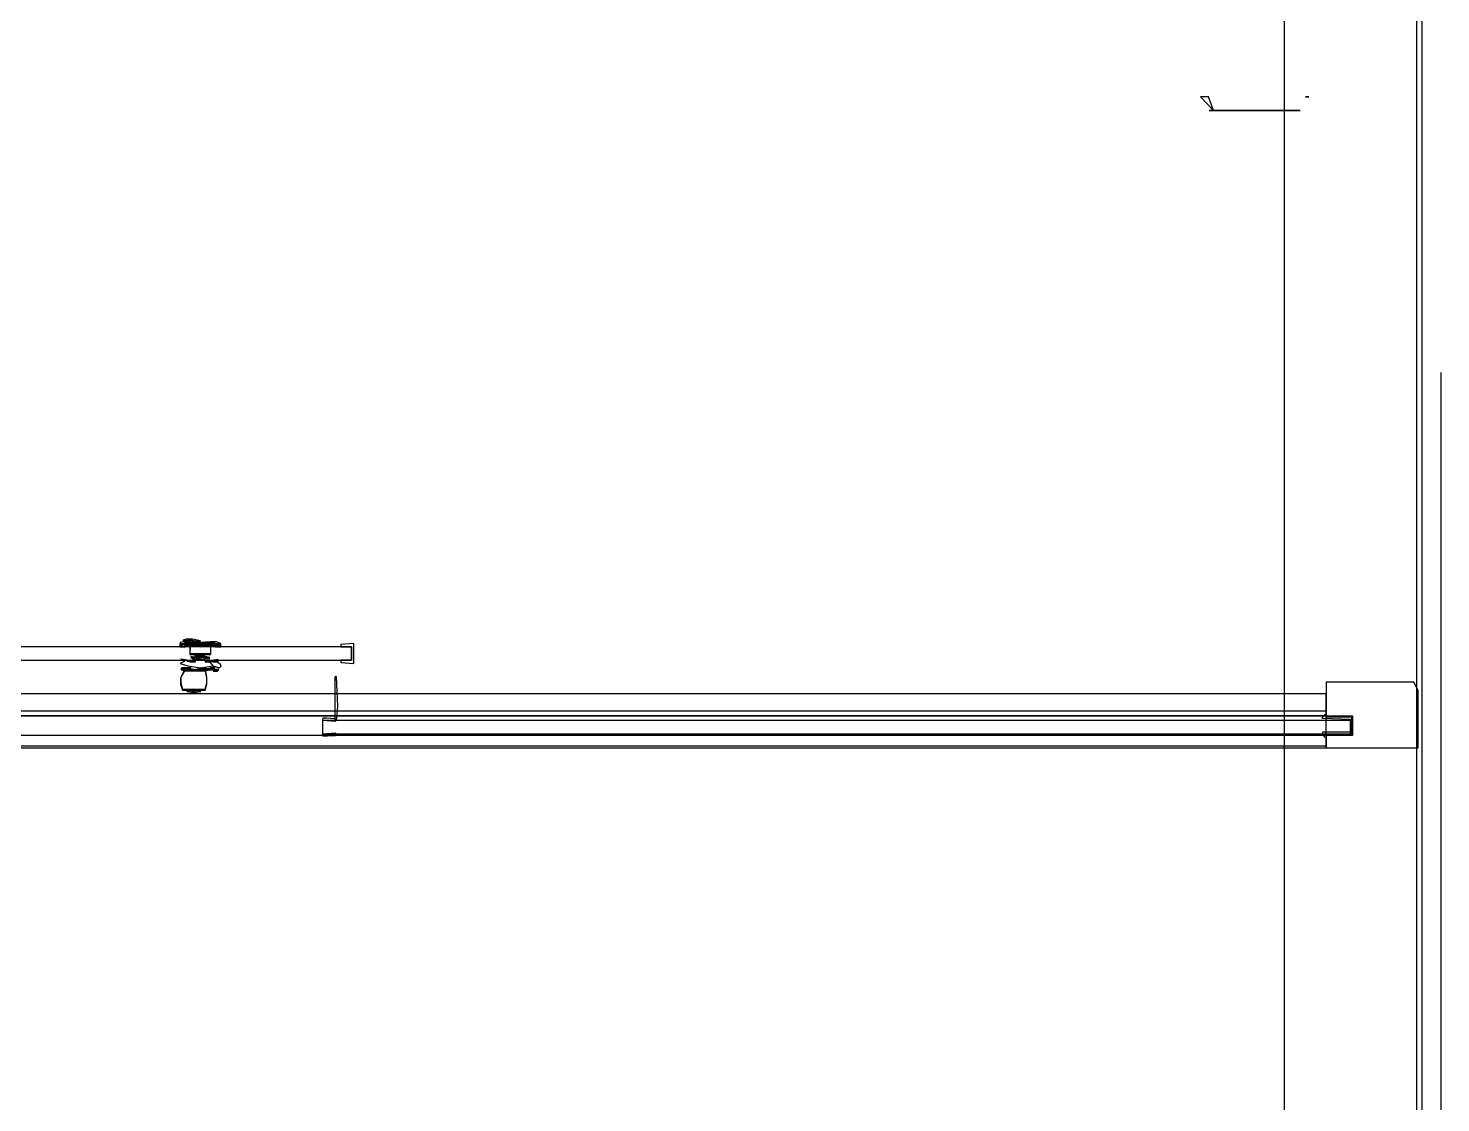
# Model space of a CAD drawing. Extents: x -23.2 to 18.8, y -18.4 to 11.3.
# Drawn here: x -2.96 to -2.315, y -2.382 to -1.891 of the extents above; entities that cross this region are included whole.
import ezdxf

# ---------------------------------------------------------------- set-up
doc = ezdxf.new("R2010")
doc.units = 0
doc.linetypes.add('DASHED', pattern=[0.75, 0.5, -0.25])
for name, color, linetype in [('BUILDINGELEMENTPROXY', 8, 'CONTINUOUS'), ('EJE_MUROS', 8, 'CONTINUOUS'), ('FLOWTERMINAL', 8, 'CONTINUOUS'), ('LOSAS', 3, 'CONTINUOUS'), ('MUROS', 7, 'CONTINUOUS'), ('VIGAS', 5, 'CONTINUOUS')]:
    doc.layers.add(name, color=color, linetype=linetype)

msp = doc.modelspace()

# ---------------------------------------------------------------- linework, layer by layer
at = {"layer": 'BUILDINGELEMENTPROXY'}
for p, q in [((-2.81264, -2.17397, 5.4127), (-3.38361, -2.17397, 5.4127)), ((-2.89095, -2.17249, 5.40508), (-2.89104, -2.17348, 5.40492)), ((-2.89104, -2.17348, 5.40492), (-2.88844, -2.17249, 5.40652)), ((-2.88844, -2.17399, 5.40652), (-2.89104, -2.17348, 5.40492)), ((-2.89104, -2.17348, 5.40492), (-2.89095, -2.17399, 5.40507)), ((-2.89092, -2.17199, 3.49808), (-2.89101, -2.17298, 3.49792)), ((-2.89101, -2.17298, 3.49792), (-2.88841, -2.17199, 3.49952)), ((-2.87233, -2.17249, 5.40508), (-2.89095, -2.17249, 5.40508)), ((-2.89095, -2.17399, 5.40507), (-2.88844, -2.17399, 5.40652)), ((-2.88846, -2.17142, 3.49966), (-2.89092, -2.17199, 3.49808)), ((-2.88801, -2.17099, 5.40479), (-2.88966, -2.17142, 5.40357)), ((-2.88966, -2.17142, 5.40357), (-2.88164, -2.17174, 5.40915)), ((-2.88798, -2.17049, 3.49779), (-2.88963, -2.17092, 3.49657)), ((-2.88963, -2.17092, 3.49657), (-2.88161, -2.17124, 3.50215)), ((-2.88566, -2.17307, 5.40967), (-2.88909, -2.17324, 5.40746)), ((-2.88909, -2.17324, 5.40746), (-2.88452, -2.17357, 5.41006)), ((-2.88562, -2.17257, 3.50267), (-2.88905, -2.17274, 3.50046)), ((-2.88905, -2.17274, 3.50046), (-2.88449, -2.17307, 3.50306)), ((-2.88161, -2.17199, 3.50345), (-2.88846, -2.17142, 3.49966)), ((-2.88844, -2.17249, 5.40652), (-2.88593, -2.17249, 5.40797)), ((-2.88841, -2.17199, 3.49952), (-2.8859, -2.17199, 3.50097)), ((-2.88517, -2.17099, 5.40705), (-2.88801, -2.17099, 5.40479)), ((-2.88514, -2.17049, 3.50005), (-2.88798, -2.17049, 3.49779)), ((-2.88164, -2.17399, 5.40445), (-2.88639, -2.17399, 5.3997)), ((-2.88639, -2.17399, 5.3997), (-2.88638, -2.17514, 5.3993)), ((-2.88161, -2.17349, 3.49745), (-2.88636, -2.17349, 3.4927)), ((-2.88636, -2.17349, 3.4927), (-2.88634, -2.17464, 3.4923)), ((-2.88593, -2.17249, 5.40797), (-2.88164, -2.17249, 5.41045)), ((-2.8859, -2.17199, 3.50097), (-2.88161, -2.17199, 3.50345)), ((-2.88164, -2.17249, 5.41045), (-2.88566, -2.17307, 5.40967)), ((-2.88161, -2.17199, 3.50345), (-2.88562, -2.17257, 3.50267)), ((-2.88164, -2.17174, 5.40915), (-2.88517, -2.17099, 5.40705)), ((-2.88161, -2.17124, 3.50215), (-2.88514, -2.17049, 3.50005)), ((-2.88452, -2.17357, 5.41006), (-2.88164, -2.17399, 5.41045)), ((-2.88449, -2.17307, 3.50306), (-2.87227, -2.17298, 3.49802)), ((-2.87877, -2.1729, 5.41006), (-2.88164, -2.17249, 5.41045)), ((-2.88164, -2.17249, 5.41045), (-2.87736, -2.17249, 5.40797)), ((-2.88164, -2.17399, 5.41045), (-2.87763, -2.1734, 5.40967)), ((-2.87689, -2.17399, 5.3997), (-2.88164, -2.17399, 5.40445)), ((-2.87475, -2.17142, 3.49966), (-2.88161, -2.17199, 3.50345)), ((-2.87873, -2.1724, 3.50306), (-2.88161, -2.17199, 3.50345)), ((-2.88161, -2.17199, 3.50345), (-2.87732, -2.17199, 3.50097)), ((-2.87686, -2.17349, 3.4927), (-2.88161, -2.17349, 3.49745)), ((-2.8742, -2.17324, 5.40746), (-2.87877, -2.1729, 5.41006)), ((-2.87417, -2.17274, 3.50046), (-2.87873, -2.1724, 3.50306)), ((-2.87763, -2.1734, 5.40967), (-2.8742, -2.17324, 5.40746)), ((-2.87481, -2.17199, 3.49952), (-2.8776, -2.1729, 3.50267)), ((-2.8776, -2.1729, 3.50267), (-2.87417, -2.17274, 3.50046)), ((-2.87736, -2.17249, 5.40797), (-2.87485, -2.17249, 5.40652)), ((-2.87732, -2.17199, 3.50097), (-2.87481, -2.17199, 3.49952)), ((-2.87691, -2.17514, 5.4001), (-2.87689, -2.17399, 5.3997)), ((-2.87688, -2.17464, 3.4931), (-2.87686, -2.17349, 3.4927)), ((-2.87485, -2.17249, 5.40652), (-2.8723, -2.17348, 5.40502)), ((-2.8723, -2.17348, 5.40502), (-2.87485, -2.17399, 5.40652)), ((-2.87485, -2.17399, 5.40652), (-2.87233, -2.17399, 5.40508)), ((-2.87228, -2.17248, 3.49805), (-2.87475, -2.17142, 3.49966)), ((-2.8723, -2.17348, 5.40502), (-2.87233, -2.17249, 5.40508)), ((-2.87233, -2.17399, 5.40508), (-2.8723, -2.17348, 5.40502)), ((-2.87227, -2.17298, 3.49802), (-2.87228, -2.17248, 3.49805)), ((-2.81146, -2.17246, 5.4167), (-2.81743, -2.17288, 5.4167)), ((-2.81743, -2.17288, 5.4167), (-2.81743, -2.17397, 5.4167)), ((-2.81743, -2.17397, 5.4167), (-2.81264, -2.17397, 5.4167)), ((-2.81264, -2.17999, 5.4127), (-2.81264, -2.17397, 5.4127)), ((-2.81264, -2.17397, 5.4167), (-2.81264, -2.17999, 5.4167)), ((-2.81146, -2.18151, 5.4167), (-2.81146, -2.17246, 5.4167)), ((-3.38361, -2.17999, 5.4127), (-2.81264, -2.17999, 5.4127)), ((-2.88868, -2.18049, 3.49977), (-2.89085, -2.18153, 3.49653)), ((-2.89027, -2.17949, 3.4977), (-2.89075, -2.17979, 3.49676)), ((-2.89075, -2.17979, 3.49676), (-2.88992, -2.18008, 3.49826)), ((-2.88951, -2.17976, 3.49883), (-2.89027, -2.17949, 3.4977)), ((-2.88992, -2.18008, 3.49826), (-2.88868, -2.18049, 3.49977)), ((-2.8876, -2.17999, 3.5007), (-2.88951, -2.17976, 3.49883)), ((-2.88615, -2.18099, 5.40784), (-2.88764, -2.18049, 5.4077)), ((-2.88764, -2.18049, 5.4077), (-2.88531, -2.18069, 5.40901)), ((-2.88611, -2.18049, 3.50084), (-2.8876, -2.17999, 3.5007)), ((-2.88638, -2.17514, 5.3993), (-2.88639, -2.1763, 5.3997)), ((-2.88639, -2.1763, 5.3997), (-2.88639, -2.17749, 5.3997)), ((-2.88639, -2.17749, 5.3997), (-2.88164, -2.17749, 5.40445)), ((-2.88634, -2.17464, 3.4923), (-2.88636, -2.1758, 3.4927)), ((-2.88636, -2.1758, 3.4927), (-2.88636, -2.17699, 3.4927)), ((-2.88636, -2.17699, 3.4927), (-2.88161, -2.17699, 3.49745)), ((-2.88386, -2.18049, 3.50177), (-2.88611, -2.18049, 3.50084)), ((-2.88164, -2.17924, 5.40445), (-2.88603, -2.17892, 5.40152)), ((-2.88603, -2.17892, 5.40152), (-2.88164, -2.17999, 5.40445)), ((-2.88164, -2.17924, 5.40445), (-2.88603, -2.17892, 5.40152)), ((-2.88603, -2.17892, 5.40152), (-2.88164, -2.17999, 5.40445)), ((-2.8843, -2.17859, 3.49662), (-2.886, -2.17842, 3.49452)), ((-2.886, -2.17842, 3.49452), (-2.88558, -2.17892, 3.49531)), ((-2.88558, -2.17892, 3.49531), (-2.8843, -2.17859, 3.49662)), ((-2.88348, -2.17979, 3.50252), (-2.88527, -2.17985, 3.50201)), ((-2.88527, -2.17985, 3.50201), (-2.88386, -2.18049, 3.50177)), ((-2.88348, -2.17731, 3.49505), (-2.88445, -2.17745, 3.49367)), ((-2.88445, -2.17745, 3.49367), (-2.88398, -2.17799, 3.49508)), ((-2.88161, -2.17799, 3.49745), (-2.8843, -2.17859, 3.49662)), ((-2.8843, -2.17859, 3.49662), (-2.88161, -2.17874, 3.49745)), ((-2.88164, -2.17849, 5.40445), (-2.88402, -2.17849, 5.40208)), ((-2.88402, -2.17849, 5.40208), (-2.88164, -2.17924, 5.40445)), ((-2.88402, -2.17849, 5.40208), (-2.88164, -2.17924, 5.40445)), ((-2.88164, -2.17849, 5.40445), (-2.88402, -2.17849, 5.40208)), ((-2.87986, -2.17741, 3.49514), (-2.88398, -2.17799, 3.49508)), ((-2.88398, -2.17799, 3.49508), (-2.88161, -2.17779, 3.4957)), ((-2.88398, -2.17799, 3.49508), (-2.88161, -2.17779, 3.4957)), ((-2.87986, -2.17741, 3.49514), (-2.88348, -2.17731, 3.49505)), ((-2.88161, -2.17949, 3.5027), (-2.88348, -2.17979, 3.50252)), ((-2.88164, -2.17749, 5.40445), (-2.87689, -2.17749, 5.3997)), ((-2.87877, -2.17894, 5.40348), (-2.88164, -2.17849, 5.40445)), ((-2.87877, -2.17894, 5.40348), (-2.88164, -2.17849, 5.40445)), ((-2.88164, -2.17999, 5.40445), (-2.87909, -2.17933, 5.4037)), ((-2.88164, -2.17999, 5.40445), (-2.87909, -2.17933, 5.4037)), ((-2.88161, -2.17699, 3.49745), (-2.87686, -2.17699, 3.4927)), ((-2.87986, -2.17741, 3.49514), (-2.88161, -2.17779, 3.4957)), ((-2.88161, -2.17779, 3.4957), (-2.87986, -2.17768, 3.49514)), ((-2.88161, -2.17779, 3.4957), (-2.87986, -2.17768, 3.49514)), ((-2.88161, -2.17779, 3.4957), (-2.87986, -2.17768, 3.49514)), ((-2.87873, -2.17844, 3.49648), (-2.88161, -2.17799, 3.49745)), ((-2.88161, -2.17874, 3.49745), (-2.87905, -2.17883, 3.4967)), ((-2.87967, -2.18006, 3.50251), (-2.88161, -2.17949, 3.5027)), ((-2.87877, -2.17749, 3.49367), (-2.87986, -2.17741, 3.49514)), ((-2.87877, -2.17749, 3.49367), (-2.87986, -2.17741, 3.49514)), ((-2.87877, -2.17749, 3.49367), (-2.87986, -2.17741, 3.49514)), ((-2.87986, -2.17768, 3.49514), (-2.87877, -2.17749, 3.49367)), ((-2.87986, -2.17768, 3.49514), (-2.87877, -2.17749, 3.49367)), ((-2.87986, -2.17768, 3.49514), (-2.87877, -2.17749, 3.49367)), ((-2.87798, -2.18035, 5.40901), (-2.87977, -2.18029, 5.40952)), ((-2.87977, -2.18029, 5.40952), (-2.87457, -2.18099, 5.40677)), ((-2.87795, -2.18019, 3.50201), (-2.87967, -2.18006, 3.50251)), ((-2.87936, -2.18049, 3.50177), (-2.87795, -2.18019, 3.50201)), ((-2.87936, -2.18049, 3.50177), (-2.87795, -2.18019, 3.50201)), ((-2.87936, -2.18049, 3.50177), (-2.87795, -2.18019, 3.50201)), ((-2.87936, -2.18049, 3.50177), (-2.87795, -2.18019, 3.50201)), ((-2.87711, -2.18049, 3.50084), (-2.87936, -2.18049, 3.50177)), ((-2.87711, -2.18049, 3.50084), (-2.87936, -2.18049, 3.50177)), ((-2.87711, -2.18049, 3.50084), (-2.87936, -2.18049, 3.50177)), ((-2.87711, -2.18049, 3.50084), (-2.87936, -2.18049, 3.50177)), ((-2.87909, -2.17933, 5.4037), (-2.87731, -2.17927, 5.40165)), ((-2.87909, -2.17933, 5.4037), (-2.87731, -2.17927, 5.40165)), ((-2.87905, -2.17883, 3.4967), (-2.87728, -2.17877, 3.49465)), ((-2.87731, -2.17927, 5.40165), (-2.87877, -2.17894, 5.40348)), ((-2.87731, -2.17927, 5.40165), (-2.87877, -2.17894, 5.40348)), ((-2.87728, -2.17877, 3.49465), (-2.87873, -2.17844, 3.49648)), ((-2.87565, -2.18049, 5.4077), (-2.87798, -2.18035, 5.40901)), ((-2.87798, -2.18069, 5.40901), (-2.87565, -2.18049, 5.4077)), ((-2.87798, -2.18069, 5.40901), (-2.87565, -2.18049, 5.4077)), ((-2.87798, -2.18069, 5.40901), (-2.87565, -2.18049, 5.4077)), ((-2.87798, -2.18069, 5.40901), (-2.87565, -2.18049, 5.4077)), ((-2.87795, -2.18019, 3.50201), (-2.87561, -2.17999, 3.5007)), ((-2.87795, -2.18019, 3.50201), (-2.87454, -2.18049, 3.49977)), ((-2.87795, -2.18019, 3.50201), (-2.87516, -2.18349, 3.49898)), ((-2.87565, -2.18049, 5.4077), (-2.87714, -2.18099, 5.40784)), ((-2.87565, -2.18049, 5.4077), (-2.87714, -2.18099, 5.40784)), ((-2.87565, -2.18049, 5.4077), (-2.87714, -2.18099, 5.40784)), ((-2.87565, -2.18049, 5.4077), (-2.87714, -2.18099, 5.40784)), ((-2.87561, -2.17999, 3.5007), (-2.87711, -2.18049, 3.50084)), ((-2.87561, -2.17999, 3.5007), (-2.87711, -2.18049, 3.50084)), ((-2.87561, -2.17999, 3.5007), (-2.87711, -2.18049, 3.50084)), ((-2.87561, -2.17999, 3.5007), (-2.87711, -2.18049, 3.50084)), ((-2.87689, -2.1763, 5.3997), (-2.87691, -2.17514, 5.4001)), ((-2.87689, -2.17749, 5.3997), (-2.87689, -2.1763, 5.3997)), ((-2.87686, -2.1758, 3.4927), (-2.87688, -2.17464, 3.4931)), ((-2.87686, -2.17699, 3.4927), (-2.87686, -2.1758, 3.4927)), ((-2.87375, -2.18026, 5.40583), (-2.87565, -2.18049, 5.4077)), ((-2.87371, -2.17976, 3.49883), (-2.87561, -2.17999, 3.5007)), ((-2.87371, -2.17976, 3.49883), (-2.87561, -2.17999, 3.5007)), ((-2.87371, -2.17976, 3.49883), (-2.87561, -2.17999, 3.5007)), ((-2.87454, -2.18049, 3.49977), (-2.87329, -2.18008, 3.49826)), ((-2.87454, -2.18049, 3.49977), (-2.87329, -2.18008, 3.49826)), ((-2.87454, -2.18049, 3.49977), (-2.87329, -2.18008, 3.49826)), ((-2.87237, -2.18194, 3.49653), (-2.87454, -2.18049, 3.49977)), ((-2.87237, -2.18194, 3.49653), (-2.87454, -2.18049, 3.49977)), ((-2.87333, -2.18058, 5.40526), (-2.87375, -2.18026, 5.40583)), ((-2.87329, -2.18008, 3.49826), (-2.87371, -2.17976, 3.49883)), ((-2.87329, -2.18008, 3.49826), (-2.87371, -2.17976, 3.49883)), ((-2.87329, -2.18008, 3.49826), (-2.87371, -2.17976, 3.49883)), ((-2.81264, -2.17999, 5.4167), (-2.81743, -2.17999, 5.4167)), ((-2.81743, -2.17999, 5.4167), (-2.81743, -2.18109, 5.4167)), ((-2.89085, -2.18153, 3.49653), (-2.88728, -2.18263, 3.50094)), ((-2.88888, -2.18499, 5.40395), (-2.89064, -2.18831, 5.3997)), ((-2.88885, -2.18449, 3.49695), (-2.89061, -2.18781, 3.4927)), ((-2.8881, -2.18399, 5.40598), (-2.89057, -2.18436, 5.40331)), ((-2.89057, -2.18436, 5.40331), (-2.88942, -2.18471, 5.40476)), ((-2.89053, -2.18386, 3.49631), (-2.88939, -2.18421, 3.49776)), ((-2.88463, -2.18424, 3.50144), (-2.89053, -2.18386, 3.49631)), ((-2.88806, -2.18349, 3.49898), (-2.89027, -2.18349, 3.4977)), ((-2.89027, -2.18349, 3.4977), (-2.88831, -2.18395, 3.49948)), ((-2.88942, -2.18471, 5.40476), (-2.88801, -2.18499, 5.40606)), ((-2.88939, -2.18421, 3.49776), (-2.88831, -2.18395, 3.49948)), ((-2.88464, -2.18499, 5.4057), (-2.88888, -2.18499, 5.40395)), ((-2.88461, -2.18449, 3.4987), (-2.88885, -2.18449, 3.49695)), ((-2.88831, -2.18395, 3.49948), (-2.88585, -2.18349, 3.50025)), ((-2.88831, -2.18395, 3.49948), (-2.88721, -2.18422, 3.50008)), ((-2.88526, -2.18445, 5.40853), (-2.8881, -2.18399, 5.40598)), ((-2.88585, -2.18349, 3.50025), (-2.88806, -2.18349, 3.49898)), ((-2.88801, -2.18499, 5.40606), (-2.88725, -2.18472, 5.40708)), ((-2.88728, -2.18263, 3.50094), (-2.88161, -2.18349, 3.5027)), ((-2.88725, -2.18472, 5.40708), (-2.88467, -2.18474, 5.40844)), ((-2.88721, -2.18422, 3.50008), (-2.88463, -2.18424, 3.50144)), ((-2.8839, -2.18099, 5.40877), (-2.88615, -2.18099, 5.40784)), ((-2.88531, -2.18069, 5.40901), (-2.8839, -2.18099, 5.40877)), ((-2.88164, -2.18399, 5.4097), (-2.88526, -2.18445, 5.40853)), ((-2.88467, -2.18474, 5.40844), (-2.88164, -2.18499, 5.4087)), ((-2.88308, -2.18499, 5.40549), (-2.88464, -2.18499, 5.4057)), ((-2.88305, -2.18449, 3.49849), (-2.88461, -2.18449, 3.4987)), ((-2.88164, -2.18499, 5.4049), (-2.88308, -2.18499, 5.40549)), ((-2.88161, -2.18449, 3.4979), (-2.88305, -2.18449, 3.49849)), ((-2.8788, -2.18427, 5.40899), (-2.88164, -2.18399, 5.4097)), ((-2.88164, -2.18499, 5.4087), (-2.87808, -2.18461, 5.40837)), ((-2.88027, -2.18499, 5.40381), (-2.88164, -2.18499, 5.4049)), ((-2.88161, -2.18349, 3.5027), (-2.87595, -2.18263, 3.50094)), ((-2.88161, -2.18349, 3.5027), (-2.87595, -2.18263, 3.50094)), ((-2.87877, -2.18377, 3.50199), (-2.88161, -2.18349, 3.5027)), ((-2.88024, -2.18449, 3.49681), (-2.88161, -2.18449, 3.4979)), ((-2.87928, -2.18499, 5.40238), (-2.88027, -2.18499, 5.40381)), ((-2.87924, -2.18449, 3.49538), (-2.88024, -2.18449, 3.49681)), ((-2.87939, -2.18099, 5.40877), (-2.87798, -2.18069, 5.40901)), ((-2.87939, -2.18099, 5.40877), (-2.87798, -2.18069, 5.40901)), ((-2.87939, -2.18099, 5.40877), (-2.87798, -2.18069, 5.40901)), ((-2.87939, -2.18099, 5.40877), (-2.87798, -2.18069, 5.40901)), ((-2.87714, -2.18099, 5.40784), (-2.87939, -2.18099, 5.40877)), ((-2.87714, -2.18099, 5.40784), (-2.87939, -2.18099, 5.40877)), ((-2.87714, -2.18099, 5.40784), (-2.87939, -2.18099, 5.40877)), ((-2.87714, -2.18099, 5.40784), (-2.87939, -2.18099, 5.40877)), ((-2.87864, -2.18831, 5.3997), (-2.87928, -2.18499, 5.40238)), ((-2.87861, -2.18781, 3.4927), (-2.87924, -2.18449, 3.49538)), ((-2.87496, -2.18449, 5.40645), (-2.8788, -2.18427, 5.40899)), ((-2.87493, -2.18399, 3.49945), (-2.87877, -2.18377, 3.50199)), ((-2.87808, -2.18461, 5.40837), (-2.87496, -2.18449, 5.40645)), ((-2.87516, -2.18349, 3.49898), (-2.87737, -2.18349, 3.50025)), ((-2.87737, -2.18349, 3.50025), (-2.87493, -2.18399, 3.49945)), ((-2.87595, -2.18263, 3.50094), (-2.87295, -2.18349, 3.4977)), ((-2.87595, -2.18263, 3.50094), (-2.87295, -2.18349, 3.4977)), ((-2.87328, -2.18464, 5.40386), (-2.87584, -2.18499, 5.40535)), ((-2.87584, -2.18499, 5.40535), (-2.87385, -2.18499, 5.4042)), ((-2.87324, -2.18414, 3.49686), (-2.8758, -2.18449, 3.49835)), ((-2.8758, -2.18449, 3.49835), (-2.87381, -2.18449, 3.4972)), ((-2.87457, -2.18099, 5.40677), (-2.87333, -2.18058, 5.40526)), ((-2.87385, -2.18499, 5.4042), (-2.87328, -2.18464, 5.40386)), ((-2.87381, -2.18449, 3.4972), (-2.87324, -2.18414, 3.49686)), ((-2.87295, -2.18349, 3.4977), (-2.87217, -2.18273, 3.49599)), ((-2.87295, -2.18349, 3.4977), (-2.87217, -2.18273, 3.49599)), ((-2.87217, -2.18273, 3.49599), (-2.87237, -2.18194, 3.49653)), ((-2.87217, -2.18273, 3.49599), (-2.87237, -2.18194, 3.49653)), ((-2.81743, -2.18109, 5.4167), (-2.81146, -2.18151, 5.4167)), ((-2.89064, -2.18831, 5.3997), (-2.89064, -2.19098, 5.3997)), ((-2.89064, -2.19098, 5.3997), (-2.88984, -2.19379, 5.4027)), ((-2.89061, -2.18781, 3.4927), (-2.89061, -2.19048, 3.4927)), ((-2.89061, -2.19048, 3.4927), (-2.8898, -2.19329, 3.4957)), ((-2.8898, -2.19329, 3.4957), (-2.88803, -2.19329, 3.49672)), ((-2.88803, -2.19329, 3.49672), (-2.88461, -2.19329, 3.4987)), ((-2.88461, -2.19329, 3.4972), (-2.88782, -2.19379, 3.49585)), ((-2.88461, -2.19329, 3.4972), (-2.88782, -2.19379, 3.49585)), ((-2.88139, -2.19379, 3.49585), (-2.88461, -2.19329, 3.4972)), ((-2.88461, -2.19329, 3.4987), (-2.88118, -2.19329, 3.49672)), ((-2.88139, -2.19379, 3.49585), (-2.88461, -2.19329, 3.4972)), ((-2.88118, -2.19329, 3.49672), (-2.87941, -2.19329, 3.4957)), ((-2.87945, -2.19379, 5.4027), (-2.87864, -2.19098, 5.3997)), ((-2.87941, -2.19329, 3.4957), (-2.87861, -2.19048, 3.4927)), ((-2.87864, -2.19098, 5.3997), (-2.87864, -2.18831, 5.3997)), ((-2.87861, -2.19048, 3.4927), (-2.87861, -2.18781, 3.4927)), ((-2.81979, -2.18737, 5.3857), (-2.82018, -2.18777, 5.3857)), ((-2.82018, -2.18777, 5.3857), (-2.82018, -2.19385, 5.3857)), ((-2.81938, -2.18776, 5.3857), (-2.81979, -2.18737, 5.3857)), ((-2.81914, -2.1944, 5.3857), (-2.81938, -2.18776, 5.3857)), ((-2.32739, -2.19014, 5.4212), (-2.36739, -2.19014, 5.4212)), ((-2.36739, -2.19014, 5.4212), (-2.36739, -2.20544, 5.4212)), ((-2.32543, -2.19387, 5.4212), (-2.32739, -2.19014, 5.4212)), ((-2.36739, -2.19544, 5.4212), (-3.34279, -2.19544, 5.4212)), ((-2.36739, -2.19547, 3.4722), (-3.34279, -2.19547, 3.4722)), ((-2.36739, -2.19547, 3.5067), (-3.34279, -2.19547, 3.5067)), ((-2.88984, -2.19379, 5.4027), (-2.88807, -2.19379, 5.40372)), ((-2.88807, -2.19379, 5.40372), (-2.88464, -2.19379, 5.4057)), ((-2.88464, -2.19379, 5.4042), (-2.88786, -2.19429, 5.40285)), ((-2.88464, -2.19379, 5.4042), (-2.88786, -2.19429, 5.40285)), ((-2.88786, -2.19429, 5.40285), (-2.88464, -2.19479, 5.4042)), ((-2.88786, -2.19429, 5.40285), (-2.88464, -2.19479, 5.4042)), ((-2.88782, -2.19379, 3.49585), (-2.88461, -2.19429, 3.4972)), ((-2.88782, -2.19379, 3.49585), (-2.88461, -2.19429, 3.4972)), ((-2.88143, -2.19429, 5.40285), (-2.88464, -2.19379, 5.4042)), ((-2.88464, -2.19379, 5.4057), (-2.88122, -2.19379, 5.40372)), ((-2.88143, -2.19429, 5.40285), (-2.88464, -2.19379, 5.4042)), ((-2.88464, -2.19479, 5.4042), (-2.88143, -2.19429, 5.40285)), ((-2.88464, -2.19479, 5.4042), (-2.88143, -2.19429, 5.40285)), ((-2.88461, -2.19429, 3.4972), (-2.88139, -2.19379, 3.49585)), ((-2.88461, -2.19429, 3.4972), (-2.88139, -2.19379, 3.49585)), ((-2.88122, -2.19379, 5.40372), (-2.87945, -2.19379, 5.4027)), ((-2.82018, -2.19385, 5.3857), (-2.82018, -2.20058, 5.3857)), ((-2.81889, -2.20104, 5.3857), (-2.81914, -2.1944, 5.3857)), ((-2.36739, -2.22014, 5.4212), (-2.36739, -2.19544, 5.4212)), ((-2.36739, -2.20314, 3.4722), (-2.36739, -2.19547, 3.4722)), ((-2.36739, -2.20544, 3.5067), (-2.36739, -2.19547, 3.5067)), ((-2.32539, -2.22014, 5.4212), (-2.32543, -2.19387, 5.4212)), ((-3.34279, -2.20314, 3.4722), (-2.36739, -2.20314, 3.4722)), ((-2.36739, -2.20544, 3.4967), (-3.34279, -2.20544, 3.4967)), ((-3.34279, -2.20544, 3.5067), (-2.36739, -2.20544, 3.5067)), ((-2.82018, -2.20058, 5.3857), (-2.82018, -2.20731, 5.3857)), ((-2.81932, -2.20682, 5.3857), (-2.81889, -2.20104, 5.3857)), ((-2.36879, -2.20555, 5.3862), (-2.36935, -2.20654, 5.3862)), ((-2.36756, -2.20462, 5.3862), (-2.36879, -2.20555, 5.3862)), ((-2.36739, -2.20541, 5.3862), (-2.36756, -2.20462, 5.3862)), ((-2.36739, -2.20599, 5.3862), (-2.36739, -2.20541, 5.3862)), ((-2.36739, -2.20544, 5.4212), (-2.35539, -2.20544, 5.4212)), ((-2.36739, -2.21914, 3.4967), (-2.36739, -2.20544, 3.4967)), ((-2.35569, -2.20599, 5.3862), (-2.36739, -2.20599, 5.3862)), ((-2.35569, -2.21389, 5.3862), (-2.35569, -2.20599, 5.3862)), ((-2.35539, -2.20544, 5.4212), (-2.35539, -2.21444, 5.4212)), ((-2.82573, -2.20648, 5.3857), (-2.82579, -2.20747, 5.3857)), ((-2.82579, -2.20747, 5.3857), (-2.81992, -2.20783, 5.3857)), ((-2.82579, -2.2076, 5.3947), (-2.82579, -2.21361, 5.3947)), ((-2.35639, -2.2076, 5.3947), (-2.82579, -2.2076, 5.3947)), ((-2.82389, -2.20659, 5.3857), (-2.82573, -2.20648, 5.3857)), ((-2.82205, -2.2067, 5.3857), (-2.82389, -2.20659, 5.3857)), ((-2.81986, -2.20683, 5.3857), (-2.82205, -2.2067, 5.3857)), ((-2.82018, -2.20731, 5.3857), (-2.81932, -2.20682, 5.3857)), ((-2.81992, -2.20783, 5.3857), (-2.81939, -2.20736, 5.3857)), ((-2.81939, -2.20736, 5.3857), (-2.81986, -2.20683, 5.3857)), ((-2.36935, -2.20654, 5.3862), (-2.35639, -2.20699, 5.3862)), ((-2.35639, -2.20699, 5.3862), (-2.35639, -2.21289, 5.3862)), ((-2.35639, -2.21361, 5.3947), (-2.35639, -2.2076, 5.3947)), ((-2.36739, -2.21444, 3.5067), (-3.34279, -2.21444, 3.5067)), ((-3.34279, -2.21914, 3.4967), (-2.36739, -2.21914, 3.4967)), ((-2.81992, -2.21339, 5.3857), (-2.82579, -2.21375, 5.3857)), ((-2.82579, -2.21361, 5.3947), (-2.35639, -2.21361, 5.3947)), ((-2.82579, -2.21375, 5.3857), (-2.82573, -2.21475, 5.3857)), ((-2.82573, -2.21475, 5.3857), (-2.82355, -2.21462, 5.3857)), ((-2.82355, -2.21462, 5.3857), (-2.82171, -2.2145, 5.3857)), ((-2.82171, -2.2145, 5.3857), (-2.81986, -2.21439, 5.3857)), ((-2.81939, -2.21386, 5.3857), (-2.81992, -2.21339, 5.3857)), ((-2.81986, -2.21439, 5.3857), (-2.81939, -2.21386, 5.3857)), ((-2.35639, -2.21289, 5.3862), (-2.36909, -2.21289, 5.3862)), ((-2.36909, -2.21289, 5.3862), (-2.36907, -2.21383, 5.3862)), ((-2.36907, -2.21383, 5.3862), (-2.36824, -2.21526, 5.3862)), ((-2.36824, -2.21526, 5.3862), (-2.36739, -2.21503, 5.3862)), ((-2.36739, -2.21429, 5.3862), (-2.35569, -2.21389, 5.3862)), ((-2.36739, -2.21503, 5.3862), (-2.36739, -2.21429, 5.3862)), ((-2.35539, -2.21444, 5.4212), (-2.36739, -2.21444, 5.4212)), ((-2.36739, -2.21444, 5.4212), (-2.36739, -2.22014, 5.4212)), ((-2.36739, -2.22014, 3.5067), (-2.36739, -2.21444, 3.5067)), ((-3.34279, -2.22014, 5.4212), (-2.36739, -2.22014, 5.4212)), ((-3.34279, -2.22014, 3.5067), (-2.36739, -2.22014, 3.5067)), ((-2.36739, -2.22014, 5.4212), (-2.32539, -2.22014, 5.4212))]:
    msp.add_line(p, q, dxfattribs=at)
at = {"layer": 'EJE_MUROS', "linetype": 'DASHED'}
msp.add_line((-2.31509, -1.29858), (-2.31509, -4.24623), dxfattribs=at)
at = {"layer": 'FLOWTERMINAL'}
for p, q in [((-2.42338, -1.92267, 4.71954), (-2.42487, -1.92267, 4.71108)), ((-2.42487, -1.92267, 4.71108), (-2.4189, -1.92895, 4.71718)), ((-2.42123, -1.92267, 4.72326), (-2.42338, -1.92267, 4.71954)), ((-2.4189, -1.92895, 4.71718), (-2.42123, -1.92267, 4.72326)), ((-2.42088, -1.92895, 4.71108), (-2.41692, -1.92895, 4.69887)), ((-2.4189, -1.92895, 4.70497), (-2.42088, -1.92895, 4.71108)), ((-2.41692, -1.92895, 4.72329), (-2.42088, -1.92895, 4.71108)), ((-2.42088, -1.92895, 4.71108), (-2.41692, -1.92895, 4.69887)), ((-2.41692, -1.92895, 4.72329), (-2.42088, -1.92895, 4.71108)), ((-2.42088, -1.92895, 4.71108), (-2.41692, -1.92895, 4.69887)), ((-2.41692, -1.92895, 4.69887), (-2.4189, -1.92895, 4.70497)), ((-2.41692, -1.92895, 4.69887), (-2.40653, -1.92895, 4.69132)), ((-2.41172, -1.92895, 4.69509), (-2.41692, -1.92895, 4.69887)), ((-2.40653, -1.92895, 4.73083), (-2.41692, -1.92895, 4.72329)), ((-2.41692, -1.92895, 4.69887), (-2.40653, -1.92895, 4.69132)), ((-2.41692, -1.92895, 4.69887), (-2.40653, -1.92895, 4.69132)), ((-2.40653, -1.92895, 4.73083), (-2.41692, -1.92895, 4.72329)), ((-2.40653, -1.92895, 4.69132), (-2.41172, -1.92895, 4.69509)), ((-2.40653, -1.92895, 4.69132), (-2.39369, -1.92895, 4.69132)), ((-2.39369, -1.92895, 4.73083), (-2.40653, -1.92895, 4.73083)), ((-2.40653, -1.92895, 4.69132), (-2.39369, -1.92895, 4.69132)), ((-2.39369, -1.92895, 4.73083), (-2.40653, -1.92895, 4.73083)), ((-2.39369, -1.92895, 4.69132), (-2.3833, -1.92895, 4.69887)), ((-2.3885, -1.92895, 4.69509), (-2.39369, -1.92895, 4.69132)), ((-2.39369, -1.92895, 4.69132), (-2.3833, -1.92895, 4.69887)), ((-2.3833, -1.92895, 4.72329), (-2.39369, -1.92895, 4.73083)), ((-2.39369, -1.92895, 4.69132), (-2.3833, -1.92895, 4.69887)), ((-2.3833, -1.92895, 4.72329), (-2.39369, -1.92895, 4.73083)), ((-2.3833, -1.92895, 4.69887), (-2.3885, -1.92895, 4.69509)), ((-2.38132, -1.92895, 4.70497), (-2.3833, -1.92895, 4.69887)), ((-2.3833, -1.92895, 4.69887), (-2.37934, -1.92895, 4.71108)), ((-2.3833, -1.92895, 4.69887), (-2.37934, -1.92895, 4.71108)), ((-2.37934, -1.92895, 4.71108), (-2.3833, -1.92895, 4.72329)), ((-2.3833, -1.92895, 4.69887), (-2.37934, -1.92895, 4.71108)), ((-2.37934, -1.92895, 4.71108), (-2.3833, -1.92895, 4.72329)), ((-2.37934, -1.92895, 4.71108), (-2.38132, -1.92895, 4.70497)), ((-2.37633, -1.92267, 4.71662), (-2.37684, -1.92267, 4.71955)), ((-2.37684, -1.92267, 4.71955), (-2.3761, -1.92267, 4.71531)), ((-2.37535, -1.92267, 4.71108), (-2.37633, -1.92267, 4.71662)), ((-2.3761, -1.92267, 4.71531), (-2.37535, -1.92267, 4.71108))]:
    msp.add_line(p, q, dxfattribs=at)
at = {"layer": 'LOSAS'}
for p, q in [((-2.32616, -1.31623), (-2.32616, -4.12623)), ((-2.38655, -1.3979), (-2.38655, -4.13055))]:
    msp.add_line(p, q, dxfattribs=at)
at = {"layer": 'MUROS'}
msp.add_line((-2.32359, -4.24623), (-2.32359, -1.29858), dxfattribs=at)
at = {"layer": 'VIGAS'}
msp.add_line((-2.38655, -1.37658), (-2.38655, -4.11646), dxfattribs=at)

doc.saveas('drawing.dxf')
